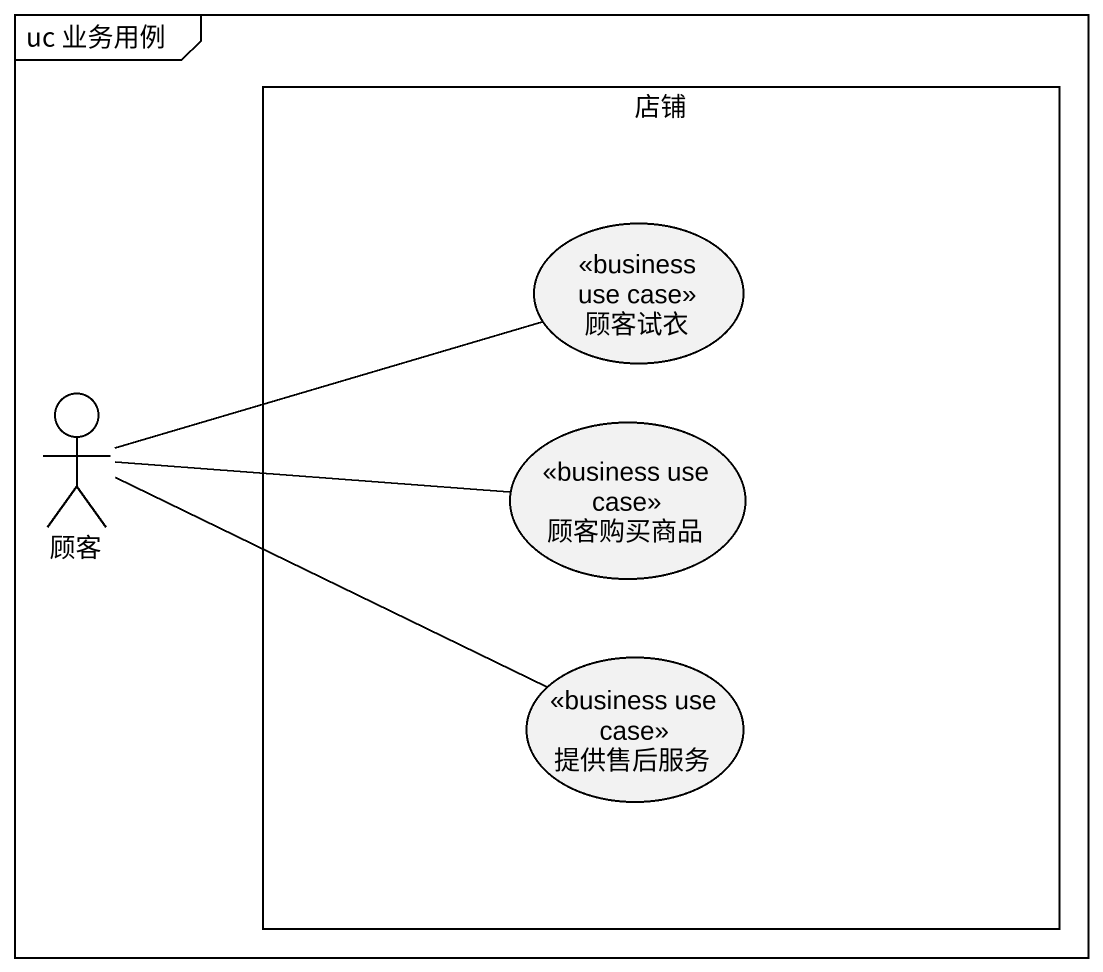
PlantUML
@startuml
mainframe uc 业务用例
rectangle 店铺 {
  usecase 顾客试衣 <<business use case>>
  usecase 顾客购买商品 <<business use case>>
  usecase 提供售后服务 <<business use case>>
}
actor 顾客
顾客 -right- 顾客试衣
顾客 -right- 顾客购买商品
顾客 -right- 提供售后服务
@enduml
